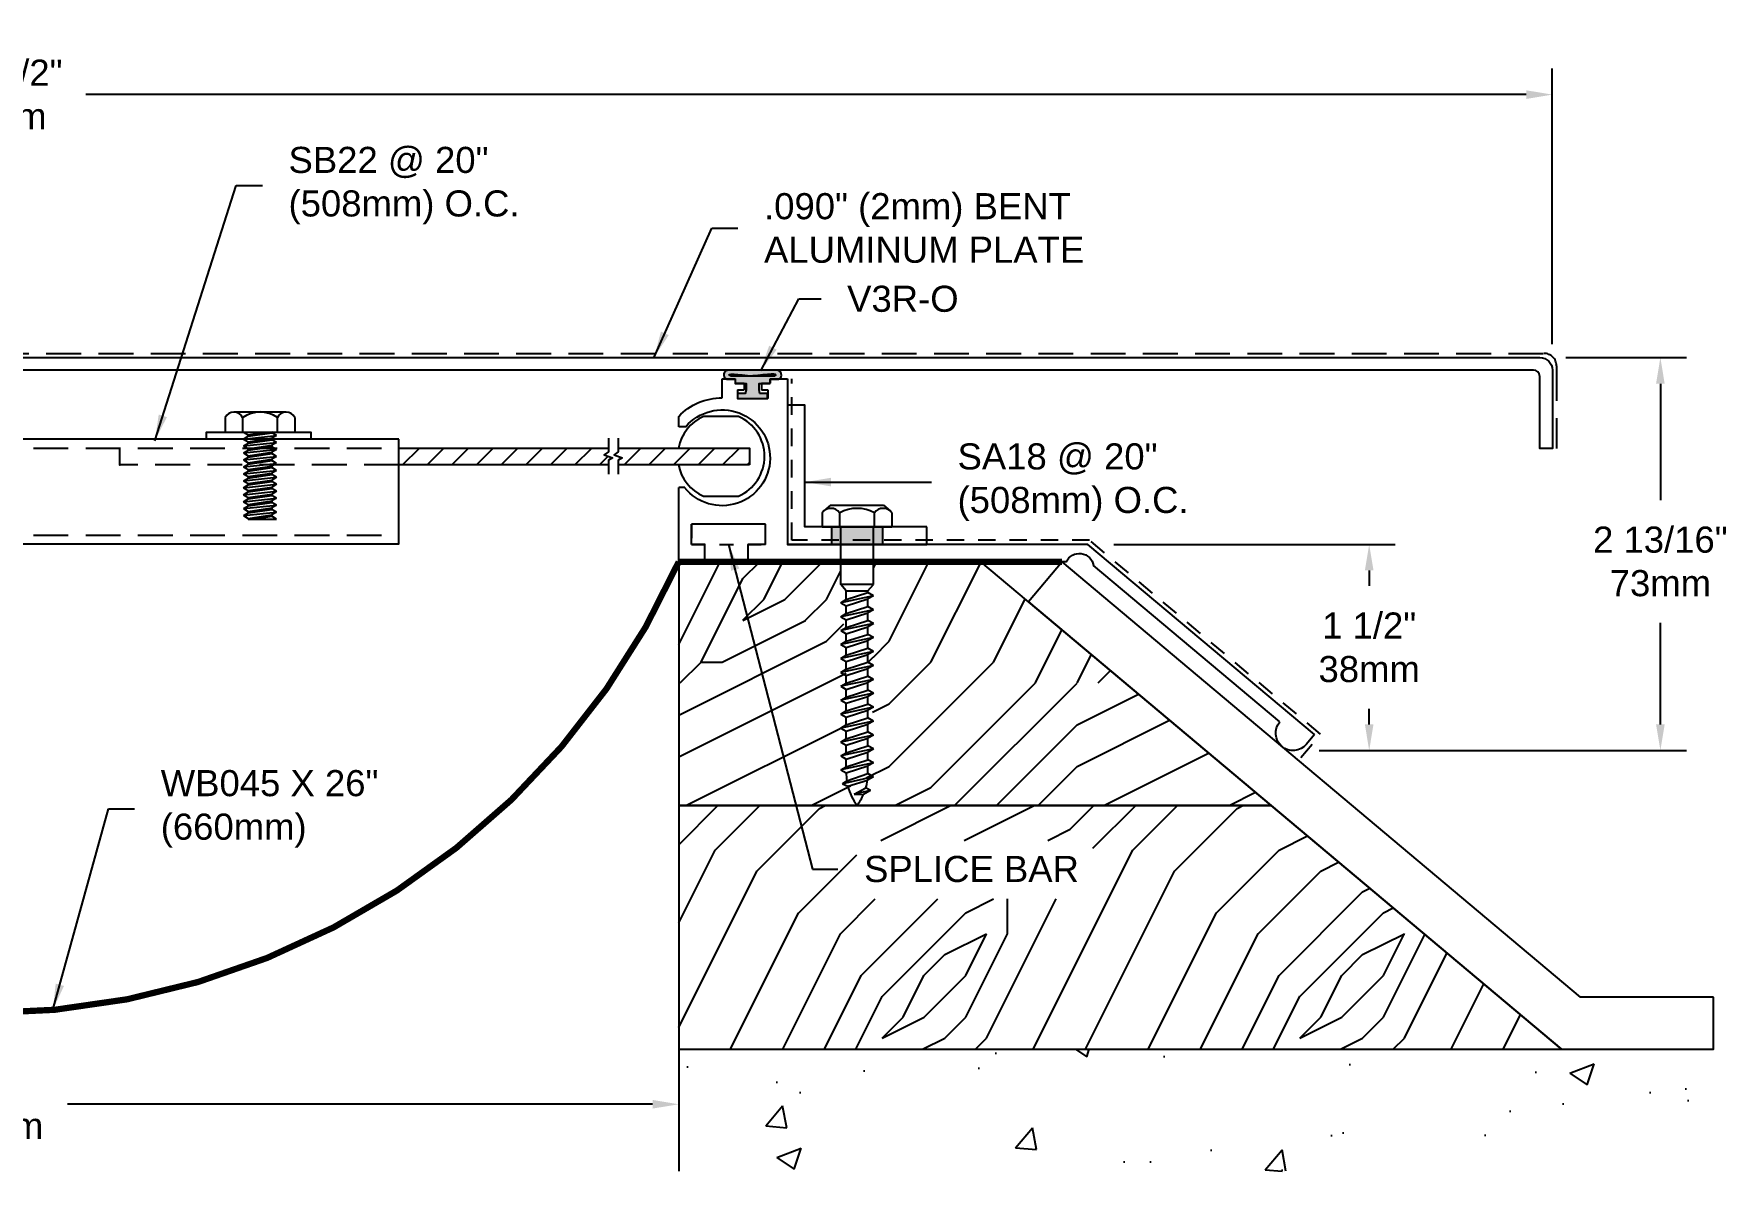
# Model space of a CAD drawing. Header units: inches. Extents: x -4 to 57, y 2.5 to 12.8.
# Drawn here: x 8.81 to 20.96, y 2.5 to 10.66 of the extents above; entities that cross this region are included whole.
import ezdxf

# ---------------------------------------------------------------- set-up
doc = ezdxf.new("R2010")
doc.units = ezdxf.units.IN
doc.header["$MEASUREMENT"] = 0
doc.linetypes.add('DASHED2', pattern=[0.375, 0.25, -0.125])
doc.linetypes.add('HIDDEN', pattern=[0.375, 0.25, -0.125])
for name, color, linetype in [('ANCHORS', 4, 'Continuous'), ('CONDITIONS', 1, 'Continuous'), ('DIMENSIONS', 3, 'Continuous'), ('FILLERS', 2, 'Continuous'), ('METALS', 7, 'Continuous'), ('TEXT', 2, 'Continuous')]:
    doc.layers.add(name, color=color, linetype=linetype)
doc.styles.add('ARIAL', font='arial.ttf')
doc.dimstyles.new('Arial', dxfattribs={"dimtxt": 0.1875, "dimasz": 0.1875, "dimexe": 0.1875, "dimexo": 0.1875, "dimgap": 0.1875, "dimtad": 0, "dimtih": 1, "dimtoh": 1, "dimdec": 4, "dimzin": 3, "dimdsep": 46, "dimlunit": 4, "dimtxsty": 'ARIAL', "dimcen": 0.125, "dimadec": 0, "dimazin": 0, "dimtfac": 1, "dimtdec": 4, "dimtofl": 0, "dimtmove": 0, "dimatfit": 3, "dimfxl": 0, "dimfrac": 2, "dimtolj": 1, "dimtzin": 0, "dimarcsym": 0})

# ---------------------------------------------------------------- blocks, each defined once
blk = doc.blocks.new('*D2')
at = {"layer": 'Defpoints', "color": 0}
for p in [(3.441, 3.54), (13.441, 3.54), (13.441, 2.977)]:
    blk.add_point(p, dxfattribs=at)
at = {"layer": 'DIMENSIONS', "color": 0, "lineweight": -2}
for p, q in [((3.441, 3.353), (3.441, 2.79)), ((13.441, 3.353), (13.441, 2.79)), ((3.628, 2.977), (7.829, 2.977)), ((13.253, 2.977), (9.052, 2.977))]:
    blk.add_line(p, q, dxfattribs=at)
at = {"layer": 'DIMENSIONS', "color": 0}
for points in [[(3.628, 3.008), (3.628, 2.946), (3.441, 2.977)], [(13.253, 3.008), (13.253, 2.946), (13.441, 2.977)]]:
    blk.add_solid(points, dxfattribs=at)
at = {"layer": 'DIMENSIONS', "color": 0, "insert": (8.441, 2.977), "char_height": 0.1875, "attachment_point": 5, "style": 'ARIAL'}
blk.add_mtext('\\A1;10"\\P254mm', dxfattribs=at)
blk = doc.blocks.new('A$CD336')
for p, q in [((3.921, 2.673), (3.796, 2.673)), ((3.796, 2.673), (3.796, 1.485)), ((3.921, 2.673), (3.921, 2.642)), ((3.983, 2.642), (3.921, 2.642)), ((3.983, 2.595), (3.937, 2.595)), ((3.937, 2.595), (3.937, 2.533)), ((3.983, 2.642), (3.983, 2.595)), ((4.108, 2.642), (4.108, 2.595)), ((4.171, 2.642), (4.108, 2.642)), ((4.155, 2.595), (4.108, 2.595)), ((4.155, 2.595), (4.155, 2.533)), ((4.171, 2.673), (4.171, 2.642)), ((4.265, 2.673), (4.171, 2.673)), ((4.265, 2.538), (4.265, 2.673)), ((4.155, 2.533), (3.937, 2.533)), ((4.527, 2.33), (4.577, 2.33)), ((4.577, 2.33), (4.577, 2.404)), ((4.534, 1.893), (4.577, 1.893)), ((4.577, 1.36), (4.577, 1.893)), ((3.953, 1.485), (3.953, 1.63)), ((3.953, 1.63), (4.484, 1.63)), ((4.484, 1.485), (4.484, 1.63)), ((0.011, 0.119), (1.639, 1.485)), ((1.639, 1.485), (3.796, 1.485)), ((3.953, 1.485), (4.078, 1.485)), ((4.078, 1.36), (4.078, 1.485)), ((4.389, 1.485), (4.484, 1.485)), ((4.389, 1.36), (4.389, 1.485)), ((1.794, 1.36), (4.078, 1.36)), ((4.389, 1.36), (4.577, 1.36)), ((0.26, 0.21), (1.598, 1.333)), ((0.011, 0.119), (0.069, 0.05))]:
    blk.add_line(p, q)
for centre, radius, start, end in [((4.265, 2.107), 0.344, 40.4102, 321.5309), ((4.265, 2.107), 0.431, 43.6228, 90), ((1.7, 1.317), 0.103, 24.6753, 170.7749), ((0.165, 0.13), 0.125, 220, 40)]:
    blk.add_arc(centre, radius, start, end)
blk = doc.blocks.new('LP1B')
blk.add_blockref('A$CD336', (-4.265, -2.107))
blk = doc.blocks.new('SA18')
blk.add_lwpolyline([(-1, 0.125), (-0.125, 0.125), (-0.125, 1), (0, 1), (0, 0), (-1, 0)], close=True)
blk = doc.blocks.new('LB20')
for p, q in [((-0.19, 0.156), (-0.238, 0.116)), ((-0.19, 0.156), (0.19, 0.156)), ((0.19, 0.156), (0.238, 0.116)), ((-0.25, 0.102), (-0.25, 0)), ((-0.25, 0), (0.25, 0)), ((-0.125, 0), (-0.125, 0.102)), ((-0.117, -0.412), (-0.117, 0)), ((0.117, -0.412), (0.117, 0)), ((0.125, 0), (0.125, 0.102)), ((0.25, 0.102), (0.25, 0)), ((-0.078, -0.458), (-0.117, -0.412)), ((0.117, -0.412), (-0.117, -0.412)), ((-0.078, -0.521), (-0.078, -0.458)), ((-0.078, -0.458), (0.078, -0.458)), ((-0.078, -0.521), (0.078, -0.471)), ((0.078, -0.458), (0.117, -0.412)), ((0.078, -0.471), (0.078, -0.458)), ((0.117, -0.494), (0.078, -0.471)), ((0.117, -0.494), (-0.117, -0.544)), ((-0.117, -0.544), (-0.078, -0.521)), ((-0.117, -0.544), (-0.078, -0.566)), ((0.117, -0.594), (-0.117, -0.644)), ((-0.078, -0.566), (0.078, -0.516)), ((-0.078, -0.621), (-0.078, -0.566)), ((-0.078, -0.621), (0.078, -0.571)), ((0.117, -0.494), (0.078, -0.516)), ((0.078, -0.571), (0.078, -0.516)), ((0.117, -0.594), (0.078, -0.571)), ((0.117, -0.594), (0.078, -0.616)), ((-0.117, -0.644), (-0.078, -0.621)), ((-0.117, -0.644), (-0.078, -0.666)), ((0.117, -0.694), (-0.117, -0.744)), ((-0.117, -0.744), (-0.078, -0.721)), ((-0.078, -0.666), (0.078, -0.616)), ((-0.078, -0.721), (-0.078, -0.666)), ((-0.078, -0.721), (0.078, -0.671)), ((-0.078, -0.766), (0.078, -0.716)), ((0.078, -0.671), (0.078, -0.616)), ((0.117, -0.694), (0.078, -0.671)), ((0.117, -0.694), (0.078, -0.716)), ((0.078, -0.771), (0.078, -0.716)), ((-0.117, -0.744), (-0.078, -0.766)), ((0.117, -0.794), (-0.117, -0.844)), ((-0.117, -0.844), (-0.078, -0.821)), ((-0.117, -0.844), (-0.078, -0.866)), ((-0.078, -0.821), (-0.078, -0.766)), ((-0.078, -0.821), (0.078, -0.771)), ((-0.078, -0.866), (0.078, -0.816)), ((0.117, -0.794), (0.078, -0.771)), ((0.117, -0.794), (0.078, -0.816)), ((0.078, -0.871), (0.078, -0.816)), ((0.117, -0.894), (-0.117, -0.944)), ((-0.117, -0.944), (-0.078, -0.921)), ((-0.117, -0.944), (-0.078, -0.966)), ((-0.078, -0.921), (-0.078, -0.866)), ((-0.078, -0.921), (0.078, -0.871)), ((-0.078, -0.966), (0.078, -0.916)), ((-0.078, -1.021), (-0.078, -0.966)), ((-0.078, -1.021), (0.078, -0.971)), ((0.117, -0.894), (0.078, -0.871)), ((0.117, -0.894), (0.078, -0.916)), ((0.078, -0.971), (0.078, -0.916)), ((0.117, -0.994), (0.078, -0.971)), ((0.117, -0.994), (-0.117, -1.044)), ((-0.117, -1.044), (-0.078, -1.021)), ((-0.117, -1.044), (-0.078, -1.066)), ((0.117, -1.094), (-0.117, -1.144)), ((-0.078, -1.066), (0.078, -1.016)), ((-0.078, -1.121), (-0.078, -1.066)), ((-0.078, -1.121), (0.078, -1.071)), ((0.117, -0.994), (0.078, -1.016)), ((0.078, -1.071), (0.078, -1.016)), ((0.117, -1.094), (0.078, -1.071)), ((0.117, -1.094), (0.078, -1.116)), ((-0.117, -1.144), (-0.078, -1.121)), ((-0.117, -1.144), (-0.078, -1.166)), ((0.117, -1.194), (-0.117, -1.244)), ((-0.078, -1.166), (0.078, -1.116)), ((-0.078, -1.221), (-0.078, -1.166)), ((-0.078, -1.221), (0.078, -1.171)), ((0.078, -1.171), (0.078, -1.116)), ((0.117, -1.194), (0.078, -1.171)), ((0.117, -1.194), (0.078, -1.216)), ((-0.117, -1.244), (-0.078, -1.221)), ((-0.117, -1.244), (-0.078, -1.266)), ((0.117, -1.294), (-0.117, -1.344)), ((-0.117, -1.344), (-0.078, -1.321)), ((-0.078, -1.266), (0.078, -1.216)), ((-0.078, -1.321), (-0.078, -1.266)), ((-0.078, -1.321), (0.078, -1.271)), ((-0.078, -1.366), (0.078, -1.316)), ((0.078, -1.271), (0.078, -1.216)), ((0.117, -1.294), (0.078, -1.271)), ((0.117, -1.294), (0.078, -1.316)), ((0.078, -1.371), (0.078, -1.316)), ((-0.117, -1.344), (-0.078, -1.366)), ((0.117, -1.394), (-0.117, -1.444)), ((-0.117, -1.444), (-0.078, -1.421)), ((-0.117, -1.444), (-0.078, -1.466)), ((-0.078, -1.421), (-0.078, -1.366)), ((-0.078, -1.421), (0.078, -1.371)), ((-0.078, -1.466), (0.078, -1.416)), ((0.117, -1.394), (0.078, -1.371)), ((0.117, -1.394), (0.078, -1.416)), ((0.078, -1.471), (0.078, -1.416)), ((0.117, -1.494), (-0.117, -1.544)), ((-0.117, -1.544), (-0.078, -1.521)), ((-0.117, -1.544), (-0.078, -1.566)), ((-0.078, -1.521), (-0.078, -1.466)), ((-0.078, -1.521), (0.078, -1.471)), ((-0.078, -1.566), (0.078, -1.516)), ((-0.078, -1.621), (-0.078, -1.566)), ((-0.078, -1.621), (0.078, -1.571)), ((0.117, -1.494), (0.078, -1.471)), ((0.117, -1.494), (0.078, -1.516)), ((0.078, -1.571), (0.078, -1.516)), ((0.117, -1.594), (0.078, -1.571)), ((0.117, -1.594), (-0.117, -1.644)), ((-0.117, -1.644), (-0.078, -1.621)), ((-0.117, -1.644), (-0.078, -1.666)), ((0.117, -1.694), (-0.117, -1.744)), ((-0.078, -1.666), (0.078, -1.616)), ((-0.078, -1.721), (-0.078, -1.666)), ((-0.078, -1.721), (0.078, -1.671)), ((0.117, -1.594), (0.078, -1.616)), ((0.078, -1.671), (0.078, -1.616)), ((0.117, -1.694), (0.078, -1.671)), ((0.117, -1.694), (0.078, -1.716)), ((-0.117, -1.744), (-0.078, -1.721)), ((-0.117, -1.744), (-0.078, -1.766)), ((0.117, -1.794), (-0.105, -1.844)), ((-0.078, -1.766), (0.078, -1.716)), ((-0.074, -1.823), (0.078, -1.771)), ((-0.066, -1.862), (0.075, -1.817)), ((0.117, -1.794), (0.075, -1.817)), ((0.078, -1.766), (0.078, -1.716)), ((0.117, -1.794), (0.078, -1.771)), ((-0.105, -1.844), (-0.074, -1.823)), ((-0.105, -1.844), (-0.066, -1.862)), ((-0.022, -1.918), (0.063, -1.874)), ((0.096, -1.893), (-0.022, -1.918)), ((-0.022, -1.918), (0.047, -1.92)), ((0.096, -1.893), (0.047, -1.92)), ((0.096, -1.893), (0.063, -1.874))]:
    blk.add_line(p, q)
for centre, radius, start, end in [((-0.188, 0.057), 0.077, 35.7751, 144.2249), ((0, -0.126), 0.26, 61.2813, 118.7187), ((0.187, 0.057), 0.077, 35.7751, 144.2249), ((0.311, -1.766), 0.389, 180, 188.3837), ((-0.311, -1.766), 0.389, 343.9655, 352.4485), ((-0.311, -1.766), 0.389, 359.2771, 0), ((0.311, -1.766), 0.389, 194.3207, 216.9667), ((-0.311, -1.766), 0.389, 323.0333, 336.7752)]:
    blk.add_arc(centre, radius, start, end)
blk = doc.blocks.new('*D9')
at = {"layer": 'Defpoints', "color": 0}
for p in [(19.624, 8.339), (20.49, 8.339), (17.853, 5.518)]:
    blk.add_point(p, dxfattribs=at)
at = {"layer": 'DIMENSIONS', "color": 0, "lineweight": -2}
for p, q in [((19.812, 8.339), (20.678, 8.339)), ((20.49, 8.151), (20.49, 7.315)), ((20.49, 5.705), (20.49, 6.433)), ((18.04, 5.518), (20.678, 5.518))]:
    blk.add_line(p, q, dxfattribs=at)
at = {"layer": 'DIMENSIONS', "color": 0}
for points in [[(20.459, 8.151), (20.521, 8.151), (20.49, 8.339)], [(20.459, 5.705), (20.521, 5.705), (20.49, 5.518)]]:
    blk.add_solid(points, dxfattribs=at)
at = {"layer": 'DIMENSIONS', "color": 0, "insert": (20.49, 6.874), "char_height": 0.1875, "attachment_point": 5, "style": 'ARIAL'}
blk.add_mtext('\\A1;2 13/16"\\P73mm', dxfattribs=at)
blk = doc.blocks.new('*D10')
at = {"layer": 'Defpoints', "color": 0}
for p in [(16.379, 6.997), (18.399, 6.997), (17.853, 5.518)]:
    blk.add_point(p, dxfattribs=at)
at = {"layer": 'DIMENSIONS', "color": 0, "lineweight": -2}
for p, q in [((16.566, 6.997), (18.586, 6.997)), ((18.399, 6.81), (18.399, 6.699)), ((18.399, 5.705), (18.399, 5.816)), ((18.04, 5.518), (18.586, 5.518))]:
    blk.add_line(p, q, dxfattribs=at)
at = {"layer": 'DIMENSIONS', "color": 0}
for points in [[(18.368, 6.81), (18.43, 6.81), (18.399, 6.997)], [(18.368, 5.705), (18.43, 5.705), (18.399, 5.518)]]:
    blk.add_solid(points, dxfattribs=at)
at = {"layer": 'DIMENSIONS', "color": 0, "insert": (18.399, 6.257), "char_height": 0.1875, "attachment_point": 5, "style": 'ARIAL'}
blk.add_mtext('\\A1;1 1/2"\\P38mm', dxfattribs=at)
blk = doc.blocks.new('*D12')
at = {"layer": 'Defpoints', "color": 0}
for p in [(19.714, 10.227), (-2.786, 8.249), (19.714, 8.249)]:
    blk.add_point(p, dxfattribs=at)
at = {"layer": 'DIMENSIONS', "color": 0, "lineweight": -2}
for p, q in [((-2.786, 8.436), (-2.786, 10.415)), ((19.714, 8.436), (19.714, 10.415)), ((-2.598, 10.227), (7.745, 10.227)), ((19.527, 10.227), (9.183, 10.227))]:
    blk.add_line(p, q, dxfattribs=at)
at = {"layer": 'DIMENSIONS', "color": 0}
for points in [[(-2.598, 10.258), (-2.598, 10.196), (-2.786, 10.227)], [(19.527, 10.258), (19.527, 10.196), (19.714, 10.227)]]:
    blk.add_solid(points, dxfattribs=at)
at = {"layer": 'DIMENSIONS', "color": 0, "insert": (8.464, 10.227), "char_height": 0.1875, "attachment_point": 5, "style": 'ARIAL'}
blk.add_mtext('\\A1;1\'-10 1/2"\\P572mm', dxfattribs=at)
blk = doc.blocks.new('H1458S')
for p, q in [((-0.188, 0.144), (0.187, 0.144)), ((-0.25, 0.104), (-0.25, 0)), ((-0.25, 0), (0.25, 0)), ((-0.125, 0), (-0.125, 0.104)), ((-0.119, 0), (-0.085, -0.02)), ((-0.085, -0.02), (0.048, 0)), ((0.125, 0), (0.125, 0.104)), ((0.25, 0.104), (0.25, 0)), ((-0.119, -0.05), (0.119, -0.025)), ((-0.119, -0.05), (-0.085, -0.03)), ((-0.119, -0.05), (-0.085, -0.07)), ((-0.119, -0.1), (0.119, -0.075)), ((-0.119, -0.1), (-0.085, -0.08)), ((-0.119, -0.1), (-0.085, -0.12)), ((-0.085, -0.03), (0.085, -0.005)), ((-0.085, -0.02), (-0.085, -0.03)), ((-0.085, -0.07), (0.085, -0.045)), ((-0.085, -0.08), (0.085, -0.055)), ((-0.085, -0.07), (-0.085, -0.08)), ((-0.085, -0.12), (0.085, -0.095)), ((-0.085, -0.13), (0.085, -0.105)), ((-0.085, -0.12), (-0.085, -0.13)), ((0.094, 0), (0.085, -0.005)), ((0.119, -0.025), (0.085, -0.005)), ((0.119, -0.025), (0.085, -0.045)), ((0.085, -0.045), (0.085, -0.055)), ((0.119, -0.075), (0.085, -0.055)), ((0.119, -0.075), (0.085, -0.095)), ((0.085, -0.095), (0.085, -0.105)), ((0.119, -0.125), (0.085, -0.105)), ((-0.119, -0.15), (0.119, -0.125)), ((-0.119, -0.15), (-0.085, -0.13)), ((-0.119, -0.15), (-0.085, -0.17)), ((-0.119, -0.2), (0.119, -0.175)), ((-0.119, -0.2), (-0.085, -0.18)), ((-0.119, -0.2), (-0.085, -0.22)), ((-0.119, -0.25), (0.119, -0.225)), ((-0.119, -0.25), (-0.085, -0.23)), ((-0.085, -0.17), (0.085, -0.145)), ((-0.085, -0.18), (0.085, -0.155)), ((-0.085, -0.17), (-0.085, -0.18)), ((-0.085, -0.22), (0.085, -0.195)), ((-0.085, -0.23), (0.085, -0.205)), ((-0.085, -0.22), (-0.085, -0.23)), ((0.119, -0.125), (0.085, -0.145)), ((0.085, -0.145), (0.085, -0.155)), ((0.119, -0.175), (0.085, -0.155)), ((0.119, -0.175), (0.085, -0.195)), ((0.085, -0.195), (0.085, -0.205)), ((0.119, -0.225), (0.085, -0.205)), ((0.119, -0.225), (0.085, -0.245)), ((-0.119, -0.25), (-0.085, -0.27)), ((-0.119, -0.3), (0.119, -0.275)), ((-0.119, -0.3), (-0.085, -0.28)), ((-0.119, -0.3), (-0.085, -0.32)), ((-0.119, -0.35), (0.119, -0.325)), ((-0.119, -0.35), (-0.085, -0.33)), ((-0.119, -0.35), (-0.085, -0.37)), ((-0.085, -0.27), (0.085, -0.245)), ((-0.085, -0.28), (0.085, -0.255)), ((-0.085, -0.27), (-0.085, -0.28)), ((-0.085, -0.32), (0.085, -0.295)), ((-0.085, -0.33), (0.085, -0.305)), ((-0.085, -0.32), (-0.085, -0.33)), ((-0.085, -0.37), (0.085, -0.345)), ((-0.085, -0.38), (0.085, -0.355)), ((0.085, -0.245), (0.085, -0.255)), ((0.119, -0.275), (0.085, -0.255)), ((0.119, -0.275), (0.085, -0.295)), ((0.085, -0.295), (0.085, -0.305)), ((0.119, -0.325), (0.085, -0.305)), ((0.119, -0.325), (0.085, -0.345)), ((0.085, -0.345), (0.085, -0.355)), ((0.119, -0.375), (0.085, -0.355)), ((-0.119, -0.4), (0.119, -0.375)), ((-0.119, -0.4), (-0.085, -0.38)), ((-0.119, -0.4), (-0.085, -0.42)), ((-0.119, -0.45), (0.119, -0.425)), ((-0.119, -0.45), (-0.085, -0.43)), ((-0.119, -0.45), (-0.085, -0.47)), ((-0.119, -0.5), (0.119, -0.475)), ((-0.119, -0.5), (-0.085, -0.48)), ((-0.085, -0.37), (-0.085, -0.38)), ((-0.085, -0.42), (0.085, -0.395)), ((-0.085, -0.43), (0.085, -0.405)), ((-0.085, -0.42), (-0.085, -0.43)), ((-0.085, -0.47), (0.085, -0.445)), ((-0.085, -0.48), (0.085, -0.455)), ((-0.085, -0.47), (-0.085, -0.48)), ((0.119, -0.375), (0.085, -0.395)), ((0.085, -0.395), (0.085, -0.405)), ((0.119, -0.425), (0.085, -0.405)), ((0.119, -0.425), (0.085, -0.445)), ((0.085, -0.445), (0.085, -0.455)), ((0.119, -0.475), (0.085, -0.455)), ((0.119, -0.475), (0.085, -0.495)), ((-0.119, -0.5), (-0.085, -0.52)), ((-0.119, -0.55), (0.119, -0.525)), ((-0.119, -0.55), (-0.085, -0.53)), ((-0.119, -0.55), (-0.085, -0.57)), ((-0.119, -0.6), (0.119, -0.575)), ((-0.119, -0.6), (-0.085, -0.58)), ((-0.119, -0.6), (-0.085, -0.62)), ((-0.085, -0.52), (0.085, -0.495)), ((-0.085, -0.53), (0.085, -0.505)), ((-0.085, -0.52), (-0.085, -0.53)), ((-0.085, -0.57), (0.085, -0.545)), ((-0.085, -0.58), (0.085, -0.555)), ((-0.085, -0.57), (-0.085, -0.58)), ((-0.085, -0.62), (0.085, -0.595)), ((-0.048, -0.625), (0.085, -0.605)), ((0.085, -0.495), (0.085, -0.505)), ((0.119, -0.525), (0.085, -0.505)), ((0.119, -0.525), (0.085, -0.545)), ((0.085, -0.545), (0.085, -0.555)), ((0.119, -0.575), (0.085, -0.555)), ((0.119, -0.575), (0.085, -0.595)), ((0.085, -0.595), (0.085, -0.605)), ((0.119, -0.625), (0.085, -0.605)), ((-0.085, -0.62), (-0.085, -0.625)), ((-0.085, -0.625), (0.119, -0.625))]:
    blk.add_line(p, q)
for centre, radius, start, end in [((-0.188, 0.075), 0.0688, 24.7615, 155.2385), ((0, -0.071), 0.215, 54.5107, 125.4893), ((0.187, 0.075), 0.0688, 24.7615, 155.2385)]:
    blk.add_arc(centre, radius, start, end)
blk = doc.blocks.new('RIVNUT')
for p, q in [((-0.143, 0.381), (-0.143, -0.063)), ((-0.143, 0.381), (0.189, 0.381)), ((0.189, 0.381), (0.189, -0.063)), ((-0.144, -0.119), (0.191, -0.119)), ((-0.143, -0.063), (0.189, -0.063))]:
    blk.add_line(p, q)
for centre, start, end in [((-0.143, -0.091), 90, 267.037), ((0.189, -0.091), 272.963, 90)]:
    blk.add_arc(centre, 0.028, start, end)
blk = doc.blocks.new('SB22')
at = {"layer": 'METALS'}
h = blk.add_hatch(dxfattribs=at)
h.set_pattern_fill('ANSI31', color=256, style=0)
h.paths.add_polyline_path([(3.907, 7.661), (3.907, 7.689), (3.391, 7.689), (3.391, 7.569), (3.907, 7.569), (3.907, 7.601), (3.935, 7.62), (3.878, 7.641)])
h.paths.add_polyline_path([(5.422, 7.689), (3.977, 7.689), (3.977, 7.661), (3.948, 7.641), (4.005, 7.62), (3.977, 7.601), (3.977, 7.569), (5.422, 7.569)])
h.paths.add_polyline_path([(12.954, 7.62), (12.896, 7.641), (12.925, 7.661), (12.925, 7.689), (11.421, 7.689), (11.421, 7.569), (12.925, 7.569), (12.925, 7.601)])
h.paths.add_polyline_path([(13.939, 7.689), (13.428, 7.689), (12.995, 7.689), (12.995, 7.661), (12.966, 7.641), (13.024, 7.62), (12.995, 7.601), (12.995, 7.569), (13.939, 7.569)])
blk.add_line((7.413, 7.569), (7.413, 7.689))
at = {"linetype": 'HIDDEN'}
blk.add_line((5.422, 7.569), (7.413, 7.569), dxfattribs=at)
for points in [[(3.432, 7.555), (3.391, 7.569), (3.391, 7.689), (3.432, 7.704, 0.233897), (3.254, 7.916), (3.004, 7.916, 0.654654), (3.004, 7.343), (3.254, 7.343, 0.233897)], [(13.939, 7.569), (13.428, 7.569, 0.246328), (13.609, 7.343), (13.859, 7.343, 0.654654), (13.859, 7.916), (13.609, 7.916, 0.246328), (13.428, 7.689), (13.939, 7.689)]]:
    blk.add_lwpolyline(points, format="xyb", close=True)
blk.add_lwpolyline([(6.037, 7.752), (6.037, 7.804), (6.787, 7.804), (6.787, 7.752)], close=True)
for points in [[(3.907, 7.761), (3.907, 7.661), (3.878, 7.641), (3.935, 7.62), (3.907, 7.601), (3.907, 7.501)], [(3.977, 7.761), (3.977, 7.661), (3.948, 7.641), (4.005, 7.62), (3.977, 7.601), (3.977, 7.501)], [(12.925, 7.761), (12.925, 7.661), (12.896, 7.641), (12.954, 7.62), (12.925, 7.601), (12.925, 7.501)], [(12.995, 7.761), (12.995, 7.661), (12.966, 7.641), (13.024, 7.62), (12.995, 7.601), (12.995, 7.501)]]:
    blk.add_lwpolyline(points)
at = {"linetype": 'ByBlock'}
for p in [(5.422, 7.752), (5.422, 7.001)]:
    blk.add_point(p, dxfattribs=at)
at = {"layer": 'METALS', "linetype": 'HIDDEN'}
for p, q in [((5.422, 7.689), (11.421, 7.689)), ((9.417, 7.569), (9.417, 7.689)), ((11.421, 7.569), (9.417, 7.569)), ((5.422, 7.063), (11.421, 7.063))]:
    blk.add_line(p, q, dxfattribs=at)
at = {"layer": 'METALS'}
blk.add_line((5.422, 7.002), (11.421, 7.002), dxfattribs=at)
for points in [[(10.039, 7.752), (10.039, 7.804), (10.789, 7.804), (10.789, 7.752)], [(11.421, 7.752), (5.422, 7.752), (5.422, 7.002), (11.421, 7.002)]]:
    blk.add_lwpolyline(points, close=True, dxfattribs=at)
for points in [[(3.907, 7.569), (3.391, 7.569), (3.391, 7.689), (3.907, 7.689)], [(3.977, 7.689), (5.422, 7.689), (5.422, 7.569), (3.977, 7.569)], [(12.925, 7.569), (11.421, 7.569), (11.421, 7.689), (12.925, 7.689)], [(12.995, 7.689), (13.939, 7.689)], [(13.939, 7.569), (12.995, 7.569)]]:
    blk.add_lwpolyline(points, dxfattribs=at)
at = {"layer": 'METALS', "linetype": 'HIDDEN'}
blk.add_point((9.417, 7.569), dxfattribs=at)
at = {"layer": 'ANCHORS'}
for p in [(6.422, 7.804), (10.424, 7.804)]:
    blk.add_blockref('H1458S', p, dxfattribs=at)
at = {"layer": 'METALS'}
blk.add_blockref('RIVNUT', (8.398, 7.065), dxfattribs=at)
blk = doc.blocks.new('v3rmushed')
h = blk.add_hatch(color=256)
h.paths.add_polyline_path([(4.084, 8.249), (3.736, 8.249, 0.781552), (3.721, 8.185), (3.785, 8.185), (3.785, 8.154), (3.863, 8.154), (3.863, 8.107), (3.857, 8.081), (3.802, 8.081), (3.802, 8.046), (4.017, 8.046), (4.017, 8.081), (3.962, 8.081), (3.956, 8.107), (3.956, 8.154), (4.035, 8.154), (4.035, 8.185), (4.098, 8.185, 0.781552)])
edge = h.paths.add_edge_path(flags=16)
edge.add_spline(control_points=[(3.91, 8.207), (4.013, 8.218), (4.111, 8.228), (4.066, 8.207), (4.065, 8.206)], knot_values=[0.028497, 0.028497, 0.028497, 0.028497, 0.196688, 0.201023, 0.201023, 0.201023, 0.201023], degree=3, periodic=0)
edge.add_line((4.065, 8.206), (3.754, 8.206))
edge.add_spline(control_points=[(3.754, 8.206), (3.753, 8.207), (3.708, 8.228), (3.806, 8.218), (3.91, 8.207)], knot_values=[0.028497, 0.028497, 0.028497, 0.028497, 0.032831, 0.201023, 0.201023, 0.201023, 0.201023], degree=3, periodic=0)
blk.add_lwpolyline([(4.035, 8.154), (4.035, 8.185), (4.098, 8.185, 0.799078), (4.082, 8.249), (3.737, 8.249, 0.799078), (3.721, 8.185), (3.785, 8.185), (3.785, 8.154), (3.863, 8.154), (3.863, 8.107), (3.857, 8.081), (3.802, 8.081), (3.802, 8.046), (4.017, 8.046), (4.017, 8.081), (3.962, 8.081), (3.956, 8.107), (3.956, 8.154)], format="xyb", close=True)
blk.add_lwpolyline([(4.065, 8.206), (3.754, 8.206)])
for points in [[(3.754, 8.206), (3.753, 8.207), (3.708, 8.228), (3.806, 8.218), (3.91, 8.207)], [(4.065, 8.206), (4.066, 8.207), (4.111, 8.228), (4.013, 8.218), (3.91, 8.207)]]:
    blk.add_open_spline(points, degree=3, knots=[0.028497, 0.028497, 0.028497, 0.028497, 0.0328313, 0.2010226, 0.2010226, 0.2010226, 0.2010226])

msp = doc.modelspace()

# ---------------------------------------------------------------- hatches: boundary and pattern name
at = {"layer": 'CONDITIONS'}
h = msp.add_hatch(dxfattribs=at)
h.set_pattern_fill('WOODFACE', color=256, scale=3, style=0)
h.set_pattern_definition([(0, (4.6, 0.15), (3, 3), [0.15, -2.85]), (90, (5.8, 1.2), (-3, 3), [0.3, -2.7]), (45, (5.2, 0.9), (3e-16, 3), [0.2121, -0.6363, 0.2121, -0.4242, 1.485, -1.27294]), (45, (4.45, 0), (3e-16, 3), [0.21213, -0.42426, 0.21213, -3.39412]), (45, (5.5, 0.3), (3e-16, 3), [0.21213, -4.0305]), (45, (5.8, 0.15), (3e-16, 3), [0.21213, -4.0305]), (45, (5.35, 0.45), (3e-16, 3), [0.21213, -4.0305]), (45, (5.2, 0.6), (3e-16, 3), [0.42426, -3.8184]), (45, (5.95, 2.85), (3e-16, 3), [0.42426, -3.8184]), (45, (4.9, 0.75), (3e-16, 3), [0.8485, -3.3941]), (45, (4.75, 0.9), (3e-16, 3), [0.8485, -3.3941]), (45, (6.7, 1.8), (3e-16, 3), [0.8485, -3.3941]), (45, (4.6, 1.2), (3e-16, 3), [0.6364, -3.60624]), (45, (4, 1.65), (3e-16, 3), [0.6364, -3.60624]), (45, (4.3, 1.35), (3e-16, 3), [0.6364, -3.60624]), (45, (6.25, 2.25), (3e-16, 3), [1.06066, -3.182]), (45, (5.95, 2.4), (3e-16, 3), [1.06066, -3.182]), (45, (6.25, 1.65), (3e-16, 3), [1.4849, -2.7577]), (26.565, (4.9, 0.45), (3, 1e-09), [0.3354, -6.3728]), (26.565, (5.5, 1.35), (3, 1e-09), [0.3354, -6.3728]), (26.565, (5.35, 1.05), (3, 1e-09), [0.3354, -6.3728]), (26.565, (4.75, 0.15), (3, 1e-09), [0.6708, -6.0374]), (26.565, (5.35, 1.5), (3, 1e-09), [1.00623, -5.70197]), (26.565, (5.05, 1.65), (3, 1e-09), [1.34164, -5.36656]), (26.565, (4.75, 1.8), (3, 1e-09), [1.34164, -5.36656]), (26.565, (4.3, 2.7), (3, 1e-09), [1.34164, -5.36656]), (26.565, (4.3, 2.4), (3, 1e-09), [1.67705, -5.03115]), (26.565, (4.45, 2.1), (3, 1e-09), [1.67705, -5.03115]), (63.435, (5.5, 0.9), (2e-10, 3), [0.3354, -6.3728]), (63.435, (5.05, 0.6), (2e-10, 3), [0.3354, -6.3728]), (63.435, (4.6, 0.15), (2e-10, 3), [0.6708, -6.0374]), (63.435, (5.5, 0.6), (2e-10, 3), [0.6708, -6.0374]), (63.435, (4.3, 0), (2e-10, 3), [1.00623, -5.70197]), (63.435, (4, 0), (2e-10, 3), [1.34164, -5.36656]), (63.435, (6.7, 0.15), (2e-10, 3), [1.34164, -5.36656]), (63.435, (5.65, 0.45), (2e-10, 3), [1.34164, -5.36656]), (63.435, (6.25, 0.15), (2e-10, 3), [1.67705, -5.03115]), (63.435, (5.95, 0.3), (2e-10, 3), [1.67705, -5.03115])])
h.paths.add_polyline_path([(15.60965, 6.87219), (14.83874, 6.87219), (14.83874, 6.76988), (14.79968, 6.72422), (14.79968, 6.71101), (14.83874, 6.68846), (14.79968, 6.66591), (14.79968, 6.61101), (14.83874, 6.58846), (14.79968, 6.56591), (14.79968, 6.51101), (14.83874, 6.48846), (14.79968, 6.46591), (14.79968, 6.41101), (14.83874, 6.38846), (14.79968, 6.36591), (14.79968, 6.31101), (14.83874, 6.28846), (14.79968, 6.26591), (14.79968, 6.21101), (14.83874, 6.18846), (14.79968, 6.16591), (14.79968, 6.11101), (14.83874, 6.08846), (14.79968, 6.06591), (14.79968, 6.01101), (14.83874, 5.98846), (14.79968, 5.96591), (14.79968, 5.91101), (14.83874, 5.88846), (14.79968, 5.86591), (14.79968, 5.81101), (14.83874, 5.78846), (14.79968, 5.76591), (14.79968, 5.71101), (14.83874, 5.68846), (14.79968, 5.66591), (14.79968, 5.61101), (14.83874, 5.58846), (14.79968, 5.56591), (14.79968, 5.51101), (14.83874, 5.48846), (14.79968, 5.46591), (14.79968, 5.41099), (14.83874, 5.38846), (14.79631, 5.36483, -0.03703098), (14.78456, 5.30855), (14.81775, 5.28939), (14.76819, 5.26264, -0.06003224), (14.72156, 5.18219, -0.09913477), (14.65551, 5.31977), (14.61674, 5.33846), (14.64758, 5.35924, -0.03659691), (14.64343, 5.41591), (14.60437, 5.43846), (14.64343, 5.46101), (14.64343, 5.51591), (14.60437, 5.53846), (14.64343, 5.56101), (14.64343, 5.61591), (14.60437, 5.63846), (14.64343, 5.66101), (14.64343, 5.71591), (14.60437, 5.73846), (14.64343, 5.76101), (14.64343, 5.81591), (14.60437, 5.83846), (14.64343, 5.86101), (14.64343, 5.91591), (14.60437, 5.93846), (14.64343, 5.96101), (14.64343, 6.01591), (14.60437, 6.03846), (14.64343, 6.06101), (14.64343, 6.11591), (14.60437, 6.13846), (14.64343, 6.16101), (14.64343, 6.21591), (14.60437, 6.23846), (14.64343, 6.26101), (14.64343, 6.31591), (14.60437, 6.33846), (14.64343, 6.36101), (14.64343, 6.41591), (14.60437, 6.43846), (14.64343, 6.46101), (14.64343, 6.51591), (14.60437, 6.53846), (14.64343, 6.56101), (14.64343, 6.61591), (14.60437, 6.63846), (14.64343, 6.66101), (14.64343, 6.72423), (14.60437, 6.76988), (14.60437, 6.87219), (13.44056, 6.87219), (13.44056, 5.12219), (17.69522, 5.12219)])
h = msp.add_hatch(dxfattribs=at)
h.set_pattern_fill('WOODFACE', color=256, scale=3, style=0)
h.set_pattern_definition([(0, (2.6, 0.15), (3, 3), [0.15, -2.85]), (90, (3.8, 1.2), (-3, 3), [0.3, -2.7]), (45, (3.2, 0.9), (3e-16, 3), [0.2121, -0.6363, 0.2121, -0.4242, 1.485, -1.27294]), (45, (2.45, 0), (3e-16, 3), [0.21213, -0.42426, 0.21213, -3.39412]), (45, (3.5, 0.3), (3e-16, 3), [0.21213, -4.0305]), (45, (3.8, 0.15), (3e-16, 3), [0.21213, -4.0305]), (45, (3.35, 0.45), (3e-16, 3), [0.21213, -4.0305]), (45, (3.2, 0.6), (3e-16, 3), [0.42426, -3.8184]), (45, (3.95, 2.85), (3e-16, 3), [0.42426, -3.8184]), (45, (2.9, 0.75), (3e-16, 3), [0.8485, -3.3941]), (45, (2.75, 0.9), (3e-16, 3), [0.8485, -3.39412]), (45, (4.7, 1.8), (3e-16, 3), [0.8485, -3.3941]), (45, (2.6, 1.2), (3e-16, 3), [0.6364, -3.60624]), (45, (2, 1.65), (3e-16, 3), [0.6364, -3.60624]), (45, (2.3, 1.35), (3e-16, 3), [0.6364, -3.60624]), (45, (4.25, 2.25), (3e-16, 3), [1.06066, -3.182]), (45, (3.95, 2.4), (3e-16, 3), [1.06066, -3.182]), (45, (4.25, 1.65), (3e-16, 3), [1.48492, -2.7577]), (26.565, (2.9, 0.45), (3, 1e-09), [0.3354, -6.3728]), (26.565, (3.5, 1.35), (3, 1e-09), [0.3354, -6.3728]), (26.565, (3.35, 1.05), (3, 1e-09), [0.3354, -6.3728]), (26.565, (2.75, 0.15), (3, 1e-09), [0.67082, -6.0374]), (26.565, (3.35, 1.5), (3, 1e-09), [1.00623, -5.70197]), (26.565, (3.05, 1.65), (3, 1e-09), [1.34164, -5.36656]), (26.565, (2.75, 1.8), (3, 1e-09), [1.34164, -5.36656]), (26.565, (2.3, 2.7), (3, 1e-09), [1.34164, -5.36656]), (26.565, (2.3, 2.4), (3, 1e-09), [1.67705, -5.03115]), (26.565, (2.45, 2.1), (3, 1e-09), [1.67705, -5.03115]), (63.435, (3.5, 0.9), (2e-10, 3), [0.3354, -6.3728]), (63.435, (3.05, 0.6), (2e-10, 3), [0.3354, -6.3728]), (63.435, (2.6, 0.15), (2e-10, 3), [0.67082, -6.0374]), (63.435, (3.5, 0.6), (2e-10, 3), [0.67082, -6.0374]), (63.435, (2.3, 0), (2e-10, 3), [1.00623, -5.70197]), (63.435, (2, 0), (2e-10, 3), [1.34164, -5.36656]), (63.435, (4.7, 0.15), (2e-10, 3), [1.34164, -5.36656]), (63.435, (3.65, 0.45), (2e-10, 3), [1.34164, -5.36656]), (63.435, (4.25, 0.15), (2e-10, 3), [1.67705, -5.03115]), (63.435, (3.95, 0.3), (2e-10, 3), [1.67705, -5.03115])])
h.paths.add_polyline_path([(17.69522, 5.12219), (13.44056, 5.12219), (13.44056, 3.37219), (19.78079, 3.37219)])
h.paths.add_polyline_path([(16.41498, 4.45211), (14.71848, 4.45211), (14.71848, 4.8718), (16.41498, 4.8718)], flags=16)
h.paths.add_polyline_path([(14.72484, 4.80921), (16.3466, 4.80921), (16.3466, 4.52156), (14.72484, 4.52156)], flags=8)
h = msp.add_hatch(dxfattribs=at)
h.set_pattern_fill('AR-CONC', color=256, scale=0.25, style=0)
h.set_pattern_definition([(50, (4, 0), (1.79315, -0.15688), [0.1875, -2.0625]), (355, (4, 0), (-0.34688, 1.88048), [0.15, -1.65]), (100.451, (4.1494, -0.013), (1.44627, 1.7236), [0.15935, -1.75286]), (46.184, (4, 0.5), (2.6681, -0.4138), [0.28125, -3.09375]), (96.636, (4.2223, 0.4655), (2.33666, 2.4353), [0.23903, -2.6293]), (351.184, (4, 0.5), (2.33665, 2.4353), [0.225, -2.475]), (21, (4.25, 0.375), (1.49227, -1.00655), [0.1875, -2.0625]), (326, (4.25, 0.375), (0.60829, 1.81288), [0.15, -1.65]), (71.451, (4.3744, 0.2911), (2.10056, 0.80633), [0.15935, -1.75286]), (37.5, (4, 0), (0.0304, 0.832235), [0, -1.63, 0, -1.675, 0, -1.65625]), (7.5, (4, 0), (0.657674, 0.98603), [0, -0.955, 0, -1.5925, 0, -0.63125]), (327.5, (3.4425, 0), (1.334556, -0.056387), [0, -0.625, 0, -1.95, 0, -2.5875]), (317.5, (3.1925, 0), (1.457965, 0.25026), [0, -0.8125, 0, -1.295, 0, -1.8375])])
h.paths.add_polyline_path([(20.87034, 2.4967), (20.87034, 3.37219), (19.78079, 3.37219), (13.44056, 3.37219), (13.44056, 2.4967)])
at = {"layer": 'METALS'}
msp.add_hatch(color=256, dxfattribs=at).paths.add_polyline_path([(14.53684, 7.12219), (14.53684, 6.99719), (14.90627, 6.99719), (14.90627, 7.12219)])

# ---------------------------------------------------------------- linework, layer by layer
at = {"layer": 'CONDITIONS'}
msp.add_line((13.44056, 3.37219), (13.44056, 2.4967), dxfattribs=at)
for points in [[(13.44056, 5.12219), (17.69522, 5.12219), (15.60965, 6.87219), (13.44056, 6.87219)], [(20.87034, 3.74719), (19.91728, 3.74719), (16.19305, 6.87219), (15.952, 6.58492), (19.78079, 3.37219), (20.87034, 3.37219)], [(17.69522, 5.12219), (13.44056, 5.12219), (13.44056, 3.37219), (19.78079, 3.37219)]]:
    msp.add_lwpolyline(points, close=True, dxfattribs=at)
at = {"layer": 'FILLERS', "const_width": 0.045}
msp.add_lwpolyline([(0.68807, 6.87219), (0.68807, 6.87219), (3.42928, 6.87219, 0.64765684), (13.44056, 6.87219), (16.19305, 6.87219)], format="xyb", dxfattribs=at)
at = {"layer": 'METALS', "linetype": 'DASHED2'}
msp.add_lwpolyline([(-2.81574, 7.68619), (-2.81574, 8.27869, -0.41421356), (-2.72574, 8.36869), (19.65428, 8.36869, -0.41421356), (19.74428, 8.27869), (19.74428, 7.68619)], format="xyb", dxfattribs=at)
at = {"layer": 'METALS'}
msp.add_lwpolyline([(-2.69574, 7.68619), (-2.78574, 7.68619), (-2.78574, 8.24869, -0.41421356), (-2.69574, 8.33869), (19.62428, 8.33869, -0.41421356), (19.71428, 8.24869), (19.71428, 7.68619), (19.62428, 7.68619), (19.62428, 8.20369, 0.41421356), (19.57928, 8.24869), (-2.65074, 8.24869, 0.41421356), (-2.69574, 8.20369), (-2.69574, 7.68619)], format="xyb", dxfattribs=at)
at = {"layer": 'METALS', "linetype": 'DASHED2', "ltscale": 0.5}
msp.add_lwpolyline([(17.90889, 5.46643), (18.05043, 5.63511), (16.38993, 7.02844), (14.25281, 7.02844), (14.25281, 8.18519)], dxfattribs=at)
at = {"layer": 'METALS', "linetype": 'DASHED2', "ltscale": 0.25}
msp.add_lwpolyline([(14.06456, 7.14219), (13.53356, 7.14219), (13.53356, 6.99719), (14.06456, 6.99719)], close=True, dxfattribs=at)
at = {"layer": 'METALS'}
msp.add_lwpolyline([(14.90627, 7.12219), (14.53684, 7.12219), (14.53684, 6.99719), (14.90627, 6.99719), (14.90627, 7.12219)], dxfattribs=at)

# ---------------------------------------------------------------- block references
at = {"layer": 'ANCHORS'}
msp.add_blockref('LB20', (14.72156, 7.12219), dxfattribs=at)
at = {"layer": 'FILLERS'}
msp.add_blockref('v3rmushed', (10.0618, -0.00046), dxfattribs=at)
at = {"layer": 'METALS', "xscale": -1}
for name, p in [('LP1B', (13.75256, 7.61919)), ('SA18', (14.22156, 6.99719))]:
    msp.add_blockref(name, p, dxfattribs=at)
at = {"layer": 'METALS'}
msp.add_blockref('SB22', (0.01028, 0), dxfattribs=at)

# ---------------------------------------------------------------- texts
at = {"layer": 'TEXT', "char_height": 0.1875, "attachment_point": 4, "style": 'ARIAL'}
for s, insert in [('SB22 @ 20"\\P(508mm) O.C.', (10.63863, 9.5737)), ('.090" (2mm) BENT\\PALUMINUM PLATE', (14.05337, 9.26828)), ('V3R-O', (14.65011, 8.75981)), ('SA18 @ 20"\\P(508mm) O.C.', (15.44299, 7.44461)), ('WB045 X 26"\\P(660mm)', (9.72093, 5.09845)), ('SPLICE BAR', (14.77171, 4.66538))]:
    msp.add_mtext(s, dxfattribs=dict(at, insert=insert))

# ---------------------------------------------------------------- dimensions: what is measured, and where the dimension line sits
at = {"layer": 'DIMENSIONS'}
for base, p1, p2, text, picture, middle in [((19.71428, 10.22721), (-2.78574, 8.24869), (19.71428, 8.24869), '<>\\P572mm', '*D12', (8.46427, 10.22721)), ((13.44056, 2.97723), (3.44056, 3.54008), (13.44056, 3.54008), '<>\\P254mm', '*D2', (8.44056, 2.97723))]:
    dim = msp.add_linear_dim(base=base, p1=p1, p2=p2, text=text, dimstyle='Arial', dxfattribs=at)
    dim.commit()
    dim.dimension.update_dxf_attribs({"geometry": picture, "text_midpoint": middle})
for base, p2, text, picture, middle in [((20.49012, 8.33869), (19.62428, 8.33869), '<>\\P73mm', '*D9', (20.49012, 6.87393)), ((18.399, 6.99719), (16.37856, 6.99719), '<>\\P38mm', '*D10', (18.399, 6.25743))]:
    dim = msp.add_linear_dim(base=base, p1=(17.8528, 5.51767), p2=p2, angle=90, text=text, dimstyle='Arial', dxfattribs=at)
    dim.commit()
    dim.dimension.update_dxf_attribs({"geometry": picture, "text_midpoint": middle, "dimtype": 160})

# ---------------------------------------------------------------- leaders
at = {"layer": 'TEXT', "annotation_type": 0, "has_hookline": 1, "hookline_direction": 0}
for points, text_width in [([(9.6788, 7.74169), (10.26363, 9.5737), (10.45113, 9.5737)], 1.62048), ([(14.02911, 8.24422), (14.30298, 8.75981), (14.46261, 8.75981)], 0.7876), ([(14.34656, 7.44461), (15.25549, 7.44461)], 1.62048), ([(13.79906, 6.99719), (14.40233, 4.66538), (14.58421, 4.66538)], 1.52801), ([(8.94636, 3.65414), (9.34593, 5.09845), (9.53343, 5.09845)], 1.54809)]:
    msp.add_leader(points, dimstyle='Arial', dxfattribs=dict(at, text_width=text_width))
at = {"layer": 'TEXT'}
msp.add_leader([(13.26453, 8.34178), (13.67837, 9.26828), (13.86587, 9.26828)], dimstyle='Arial', dxfattribs=at)

doc.saveas('drawing.dxf')
